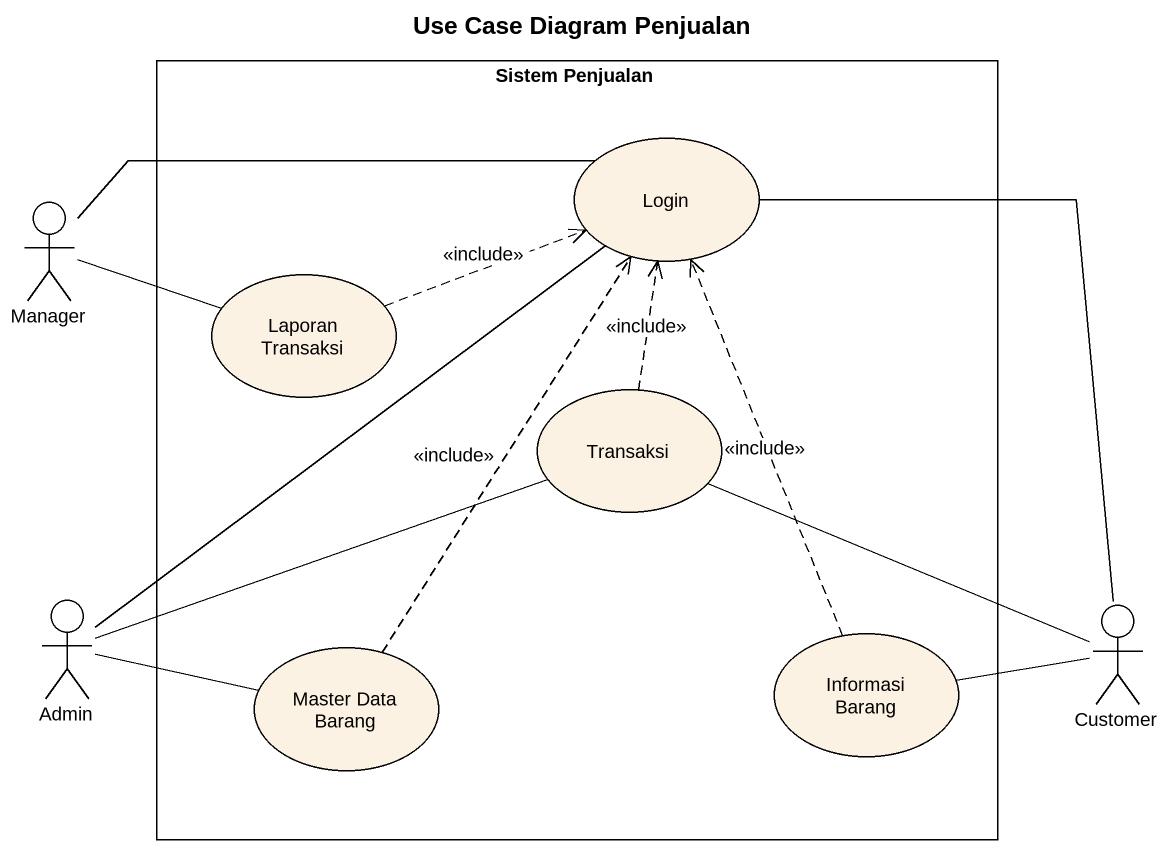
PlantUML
@startuml
title Use Case Diagram Penjualan
rectangle "Sistem Penjualan" as Sistem_Penjualan {
  usecase Login
  usecase "Laporan Transaksi" as Laporan_Transaksi
  usecase Transaksi
  usecase "Master Data Barang" as Master_Data_Barang
  usecase "Informasi Barang" as Informasi_Barang
}
actor Manager
actor Admin
actor Customer
Manager -right- Login
Manager -right- Laporan_Transaksi
Laporan_Transaksi .right.> Login : <<include>>
Transaksi .up.> Login : <<include>>
Admin -up- Login
Admin -right- Transaksi
Admin -right- Master_Data_Barang
Master_Data_Barang .up.> Login : <<include>>
Informasi_Barang .up.> Login : <<include>>
Customer -up- Login
Customer -left- Transaksi
Customer -left- Informasi_Barang
@enduml
